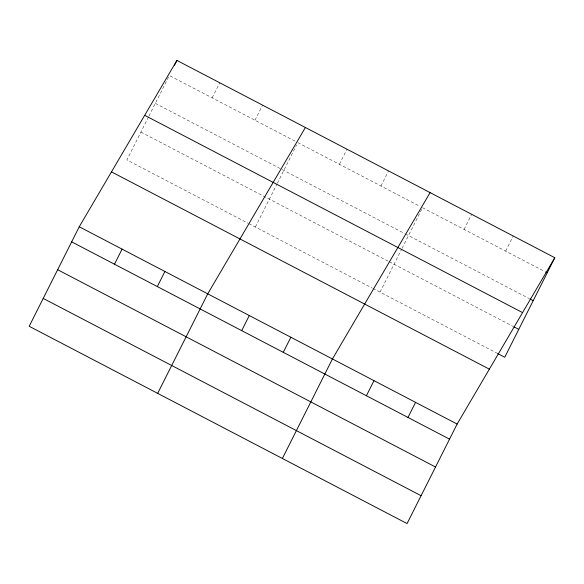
<?xml version="1.0" encoding="UTF-8"?>
<svg xmlns="http://www.w3.org/2000/svg" width="584" height="584" viewBox="0 0 584 584"><rect width="100%" height="100%" fill="white"/><g stroke="black" fill="none" stroke-linecap="round" stroke-linejoin="round"><path stroke-width="0.44" stroke-dasharray="2.92 2.19" d="M148.504 116.924L126.874 159.936L248.076 223.219M148.905 116.128L168.937 76.3M212.16 97.864L219.752 82.782M254.989 120.224L262.574 105.142M255.347 227.023L276.984 184.004M277.385 183.208L296.614 144.978M339.384 164.294L346.969 149.205M380.951 185.997L388.535 170.908M380.053 292.124L401.683 249.112M402.084 248.317L421.714 209.291M464.083 229.403L471.668 214.313M505.649 251.098L513.234 236.016M170.148 75.927L296.197 141.744M297.818 142.591L420.115 206.444M422.517 207.7L544.814 271.553M155.322 103.368L404.508 233.469M405.303 233.892L529.206 298.577M140.883 132.079L388.469 261.34M389.265 261.763L513.168 326.449M248.886 223.643L372.059 287.956M372.855 288.372L496.758 353.064"/><path stroke-width="0.88" d="M79.249 226.767L29.2 326.281L407.077 523.578L457.126 424.064L554.8 257.719L176.923 60.422L79.249 226.767L457.126 424.064M174.528 65.189L176.923 60.422M114.493 264.209L122.078 249.127M157.315 286.569L164.9 271.487M157.68 393.361L207.729 293.847L305.403 127.502M241.71 330.632L249.295 315.55M283.276 352.334L290.861 337.253M282.379 458.469L332.427 358.956L430.101 192.611M366.409 395.74L373.994 380.659M407.975 417.443L415.56 402.361M554.8 257.719L504.751 357.233L497.553 353.481M545.617 271.969L547.215 272.801M530.002 299.001L533.199 300.665M144.693 115.318L522.571 312.615M513.964 326.872L518.76 329.376M111.486 171.871L489.363 369.168M71.664 241.849L449.541 439.146M57.648 269.713L435.525 467.01M43.216 298.417L421.093 495.714"/></g></svg>
